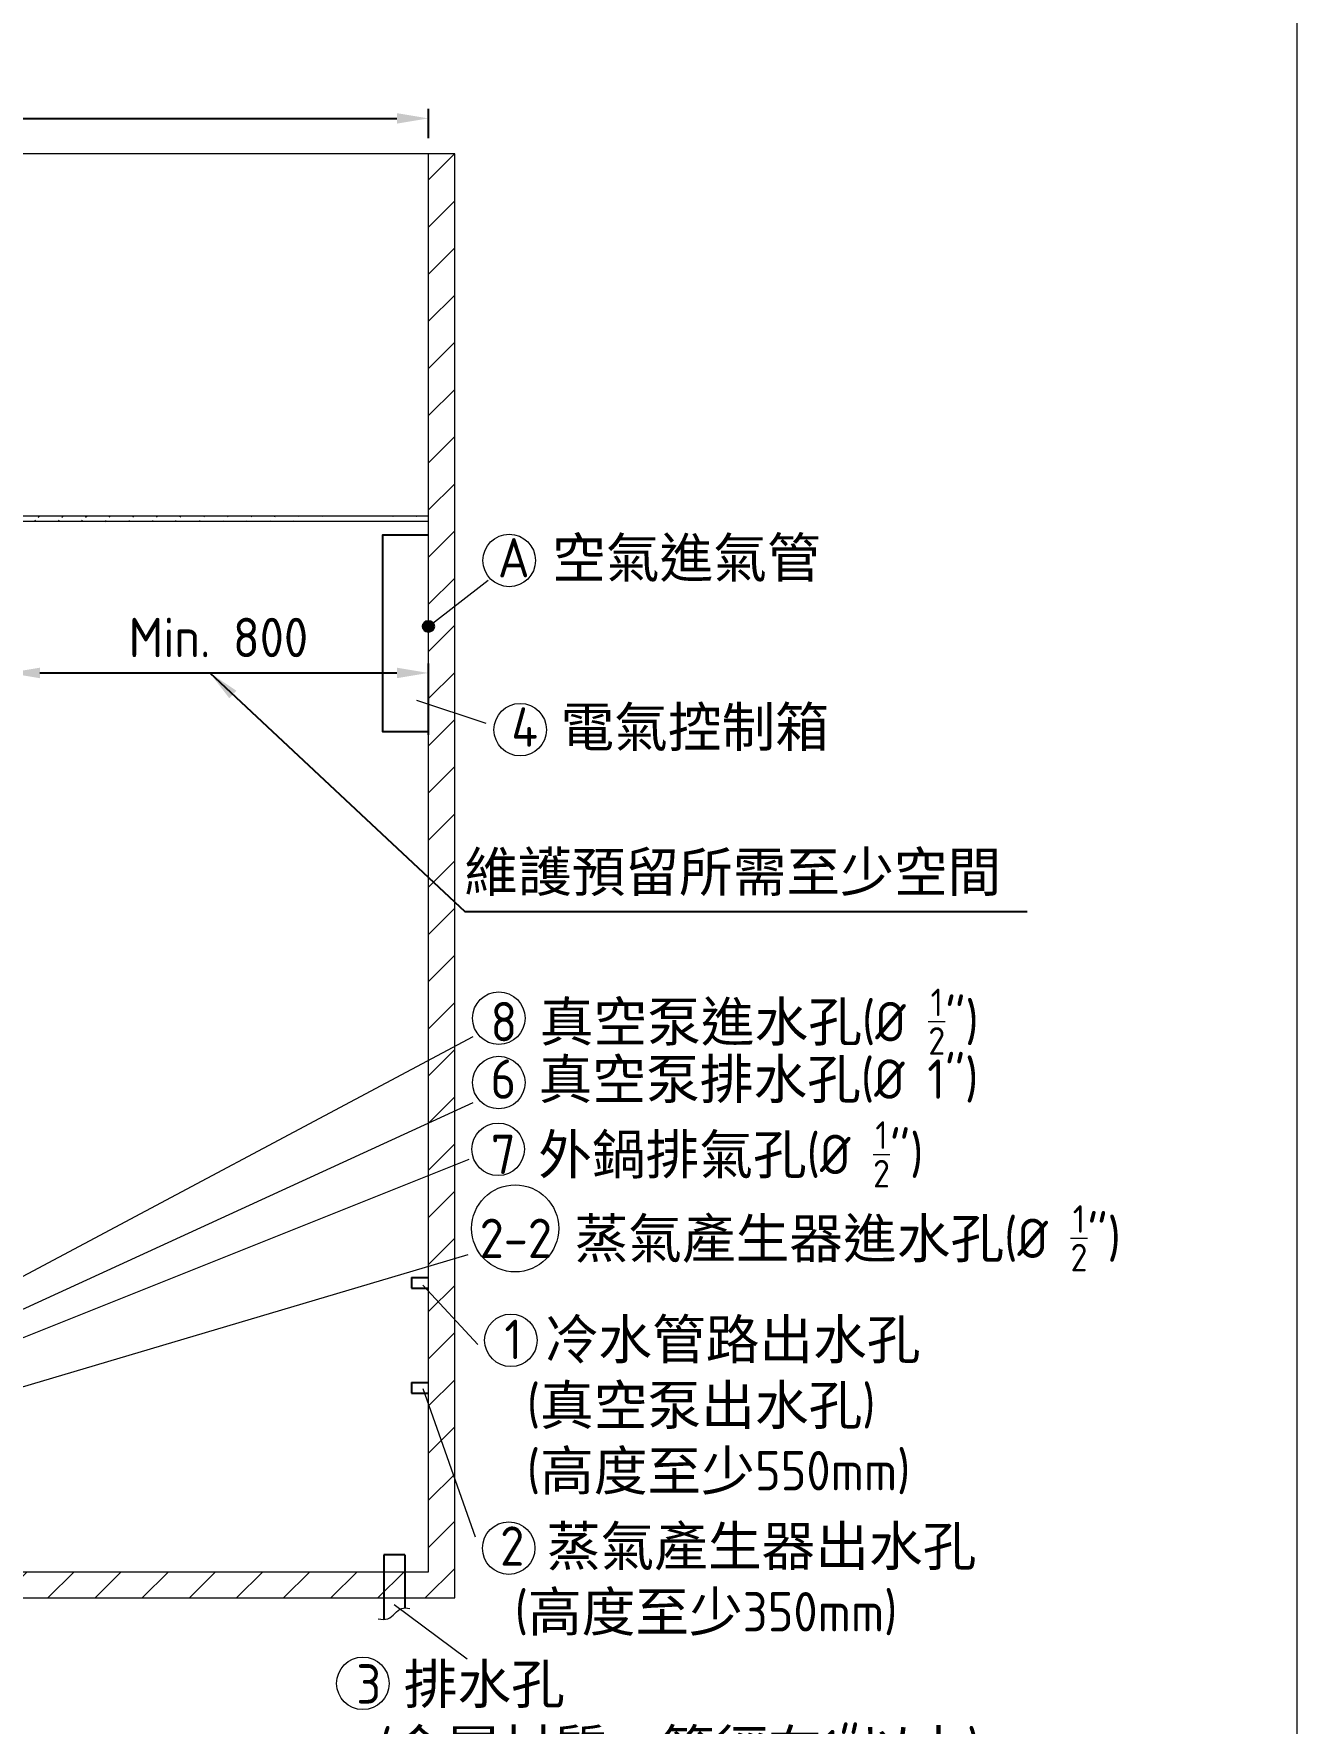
# Model space of a CAD drawing. Header units: millimetres. Extents: x -232689 to -212004, y -12246 to -4006.
# Drawn here: x -214411 to -212004, y -10097 to -6880 of the extents above; entities that cross this region are included whole.
import ezdxf

# ---------------------------------------------------------------- set-up
doc = ezdxf.new("R2010")
doc.units = ezdxf.units.MM
doc.linetypes.add('HIDDEN', pattern=[9.525, 6.35, -3.175])
doc.layers.get('0').update_dxf_attribs({"lineweight": 25})
for name, color, linetype, lineweight in [('D', 3, 'Continuous', 13), ('F', 7, 'Continuous', 15), ('H', 2, 'HIDDEN', 15), ('S', 4, 'Continuous', 15)]:
    doc.layers.add(name, color=color, linetype=linetype, lineweight=lineweight)
doc.styles.get("Standard").update_dxf_attribs({"font": 'KAIU.TTF'})
doc.styles.add('STU25', font='isocp2.shx')
doc.dimstyles.new('STU25', dxfattribs={"dimscale": 30, "dimtxt": 2.5, "dimasz": 2, "dimexe": 0.6, "dimexo": 1, "dimgap": 1, "dimtad": 1, "dimdsep": 46, "dimtxsty": 'STU25', "dimcen": 2, "dimazin": 2, "dimtfac": 1, "dimtmove": 0, "dimatfit": 3, "dimfxl": 0, "dimtolj": 1, "dimtzin": 0, "dimarcsym": 0})
doc.dimstyles.new('STU25$7', dxfattribs={"dimscale": 30, "dimtxt": 2.5, "dimasz": 2, "dimexe": 1.25, "dimexo": 0.625, "dimgap": 1, "dimtad": 0, "dimdec": 4, "dimdsep": 46, "dimtxsty": 'STU25', "dimcen": 2.5, "dimazin": 2, "dimtfac": 1, "dimtdec": 4, "dimtmove": 0, "dimatfit": 3, "dimfxl": 0, "dimtolj": 1, "dimtzin": 0, "dimarcsym": 0})

# ---------------------------------------------------------------- blocks, each defined once
blk = doc.blocks.new('*D13')
at = {"layer": 'D', "color": 0, "lineweight": -2}
for p, q in [((-214458.9, -8067.3), (-214458.9, -8079.3)), ((-214398.9, -8097.3), (-213718.9, -8097.3)), ((-213658.9, -8215.3), (-213658.9, -8079.3))]:
    blk.add_line(p, q, dxfattribs=at)
at = {"layer": 'D', "color": 0}
for points in [[(-214398.9, -8087.3), (-214398.9, -8107.3), (-214458.9, -8097.3)], [(-213718.9, -8107.3), (-213718.9, -8087.3), (-213658.9, -8097.3)]]:
    blk.add_solid(points, dxfattribs=at)
at = {"layer": 'Defpoints', "color": 0}
for p in [(-214458.9, -8097.3), (-213658.9, -8097.3), (-213658.9, -8245.3)]:
    blk.add_point(p, dxfattribs=at)
at = {"layer": 'D', "color": 0, "insert": (-214058.9, -8029.8), "char_height": 75, "attachment_point": 5, "style": 'STU25'}
blk.add_mtext('\\A1;{\\Fisocp2.shx;Min. 800}', dxfattribs=at)
blk = doc.blocks.new('*D14')
at = {"layer": 'D', "color": 0, "lineweight": -2}
for p, q in [((-216637.2, -7078.8), (-216637.2, -7023.3)), ((-216577.2, -7041.3), (-213718.9, -7041.3)), ((-213658.9, -7078.8), (-213658.9, -7023.3))]:
    blk.add_line(p, q, dxfattribs=at)
at = {"layer": 'D', "color": 0}
for points in [[(-216577.2, -7031.3), (-216577.2, -7051.3), (-216637.2, -7041.3)], [(-213718.9, -7051.3), (-213718.9, -7031.3), (-213658.9, -7041.3)]]:
    blk.add_solid(points, dxfattribs=at)
at = {"layer": 'Defpoints', "color": 0}
for p in [(-213658.9, -7041.3), (-216637.2, -7108.8), (-213658.9, -7108.8)]:
    blk.add_point(p, dxfattribs=at)
at = {"layer": 'D', "color": 0, "insert": (-214991.5, -6964.1), "char_height": 75, "attachment_point": 5, "style": 'STU25'}
blk.add_mtext('\\A1;2978({\\f標楷體|b0|i0|c136|p65;滅菌區})', dxfattribs=at)

msp = doc.modelspace()

# ---------------------------------------------------------------- hatches: boundary and pattern name
msp.add_hatch(color=256).paths.add_polyline_path([(-213648.103, -8008.771, 1), (-213669.625, -8008.771, 1)])
at = {"layer": 'H', "ltscale": 5}
h = msp.add_hatch(dxfattribs=at)
h.set_pattern_fill('ANSI31', color=256, scale=20, style=0)
h.set_pattern_definition([(45, (17656.36, 10247.195), (-44.90128, 44.90128), [])])
h.paths.add_polyline_path([(-216687.188, -7108.771), (-216687.188, -9858.771), (-213608.864, -9858.771), (-213608.864, -7108.771), (-213658.864, -7108.771), (-213658.864, -9808.771), (-216637.188, -9808.771), (-216637.188, -7108.771)])
at = {"layer": 'H'}
h = msp.add_hatch(dxfattribs=at)
h.set_pattern_fill('ANSI31', color=256, scale=10, style=0)
h.set_pattern_definition([(45, (17375.542, 9707.52), (-22.4506403, 22.4506403), [])])
edge = h.paths.add_edge_path()
edge.add_line((-213658.864, -7808.771), (-216637.188, -7808.771))
edge.add_line((-213658.864, -7798.771), (-216637.188, -7798.771))

# ---------------------------------------------------------------- linework, layer by layer
for p, q in [((-213691.239, -9248.771), (-213691.239, -9268.771)), ((-213691.239, -9248.771), (-213658.864, -9248.771)), ((-213691.239, -9268.771), (-213658.864, -9268.771)), ((-213691.239, -9448.771), (-213691.239, -9468.771)), ((-213691.239, -9448.771), (-213658.864, -9448.771)), ((-213691.239, -9468.771), (-213658.864, -9468.771)), ((-213703.864, -9776.396), (-213743.864, -9776.396)), ((-213743.864, -9776.396), (-213743.864, -9899.653)), ((-213703.864, -9776.396), (-213703.864, -9877.819))]:
    msp.add_line(p, q)
msp.add_lwpolyline([(-213658.864, -7834.901), (-213746.45, -7834.901), (-213746.45, -8208.771), (-213658.864, -8208.771)])
msp.add_circle((-213658.864, -8008.771), 10.761)
at = {"layer": 'D'}
for p, q in [((-213658.864, -8008.771), (-213544.785, -7920.437)), ((-213681.297, -8149.373), (-213549.584, -8192.693)), ((-214624.865, -9349.063), (-213573.327, -8789.513)), ((-214624.865, -9397.457), (-213573.327, -8915.247)), ((-214623.919, -9440.244), (-213581.528, -9023.52)), ((-214621.805, -9512.571), (-213583.05, -9204.5)), ((-213669.827, -9263.193), (-213564.684, -9376.294)), ((-213669.601, -9459.618), (-213569.842, -9742.359)), ((-213724.278, -9870.94), (-213585.202, -9974.938))]:
    msp.add_line(p, q, dxfattribs=at)
for centre, radius in [((-213504.952, -7883.096), 50), ((-213484.002, -8205.434), 50), ((-213524.853, -8754.751), 50), ((-213524.853, -8877.385), 50), ((-213526.104, -9004.388), 50), ((-213493.671, -9154.99), 82.93), ((-213501.758, -9368.159), 50), ((-213505.915, -9763.907), 50), ((-213783.745, -10021.468), 50)]:
    msp.add_circle(centre, radius, dxfattribs=at)
msp.add_spline([(-213754.528, -9898.513), (-213736.199, -9898.513), (-213709.793, -9878.643), (-213694.571, -9878.643)], degree=3, dxfattribs=at)
at = {"layer": 'F', "color": 6}
msp.add_lwpolyline([(-223723.919, -4005.993), (-223723.919, -12245.993), (-212003.919, -12245.993), (-212003.919, -4005.993)], close=True, dxfattribs=at)
msp.add_lwpolyline([(-223723.919, -4005.993), (-223723.919, -12245.993), (-212003.919, -12245.993), (-212003.919, -4005.993)], close=True, dxfattribs=at)
at = {"layer": 'S'}
for p, q in [((-213658.864, -7108.771), (-216637.188, -7108.771)), ((-213658.864, -9808.771), (-213658.864, -7108.771)), ((-213608.864, -7108.771), (-213658.864, -7108.771)), ((-213608.864, -9858.771), (-213608.864, -7108.771)), ((-213658.864, -7798.771), (-216637.188, -7798.771)), ((-213658.864, -7808.771), (-216637.188, -7808.771)), ((-216637.188, -9808.771), (-213658.864, -9808.771)), ((-216687.188, -9858.771), (-213608.864, -9858.771))]:
    msp.add_line(p, q, dxfattribs=at)

# ---------------------------------------------------------------- texts
at = {"layer": 'D', "char_height": 75, "attachment_point": 1}
for s, insert in [('{\\Fisocp2.shx;\\C3;A \\f標楷體|b0|i0|c136|p65;空氣進氣管}', (-213526.667, -7840.453)), ('{\\Fisocp2.shx;\\C3;4 \\f標楷體|b0|i0|c136|p65;電氣控制箱}', (-213500.899, -8162.791)), ('{\\C3;維護預留所需至少空間}', (-213590.655, -8438.678)), ('\\A1;{\\Fisocp2.shx;8 }真空泵進水孔{\\Fisocp2.shx;(%%c \\H0.7x;\\S1/2;\\H1.429x;")}', (-213540.548, -8698.351)), ('\\A1;{\\Fisocp2.shx;7 }外鍋排氣孔{\\Fisocp2.shx;(%%c \\H0.7x;\\S1/2;\\H1.429x;")}', (-213539.84, -8951.152)), ('\\A1;{\\Fisocp3.shx;2\\Fisocp2.shx;-2\\Fisocp3.shx; }蒸氣產生器進水孔{\\Fisocp2.shx;(%%c \\H0.7x;\\S1/2;\\H1.429x;")}', (-213561.281, -9110.92)), ('{\\Fisocp2.shx;\\C3;1 \\f標楷體|b0|i0|c136|p65;冷水管路出水孔\\P\\Fisocp2.shx; (\\f標楷體|b0|i0|c136|p65;真空泵出水孔\\Fisocp2.shx;)\\P (\\f標楷體|b0|i0|c136|p65;高度至少\\Fisocp2.shx;550mm)}', (-213514.209, -9328.928)), ('{\\Fisocp2.shx;\\C3;2 \\f標楷體|b0|i0|c136|p65;蒸氣產生器出水孔\\P\\f???|b0|i0|c0|p65; \\Fisocp2.shx;(\\f標楷體|b0|i0|c136|p65;高度至少\\Fisocp2.shx;350mm)}', (-213522.297, -9722.525)), ('{\\Fisocp2.shx;\\C3;3 \\f標楷體|b0|i0|c136|p65;排水孔\\P\\Fisocp2.shx; (\\f標楷體|b0|i0|c136|p65;金屬材質、管徑在\\Fisocp2.shx;1"\\f標楷體|b0|i0|c136|p65;以上\\Fisocp2.shx;)\\P (\\f標楷體|b0|i0|c136|p65;排水孔最高高度\\Fisocp2.shx;100mm)}', (-213796.196, -9985.074))]:
    msp.add_mtext(s, dxfattribs=dict(at, insert=insert))
at = {"layer": 'D', "insert": (-213540.548, -8833.264), "char_height": 75, "attachment_point": 1, "style": 'STU25'}
msp.add_mtext('6 {\\f標楷體|b0|i0|c136|p65;真空泵排水孔}(%%c 1")', dxfattribs=at)

# ---------------------------------------------------------------- dimensions: what is measured, and where the dimension line sits
at = {"layer": 'D'}
dim = msp.add_linear_dim(base=(-213658.864, -7041.314), p1=(-216637.188, -7108.771), p2=(-213658.864, -7108.771), text='<>({\\f標楷體|b0|i0|c136|p65;滅菌區})', dimstyle='STU25', override={"dimdec": 0}, dxfattribs=at)
dim.commit()
dim.dimension.update_dxf_attribs({"geometry": '*D14', "text_midpoint": (-214991.486, -7041.314), "dimtype": 160})
dim = msp.add_linear_dim(base=(-213658.864, -8097.281), p1=(-214458.864, -8097.281), p2=(-213658.864, -8245.305), text='{\\Fisocp2.shx;Min. <>}', dimstyle='STU25', dxfattribs=at)
dim.commit()
dim.dimension.update_dxf_attribs({"geometry": '*D13', "text_midpoint": (-214058.864, -8029.781)})

# ---------------------------------------------------------------- leaders
msp.add_leader([(-214075.259, -8097.281), (-213589.283, -8551.429), (-212518.035, -8551.429)], dimstyle='STU25$7', override={"dimgap": 1, "dimtad": 0}, dxfattribs=at)

doc.saveas('drawing.dxf')
